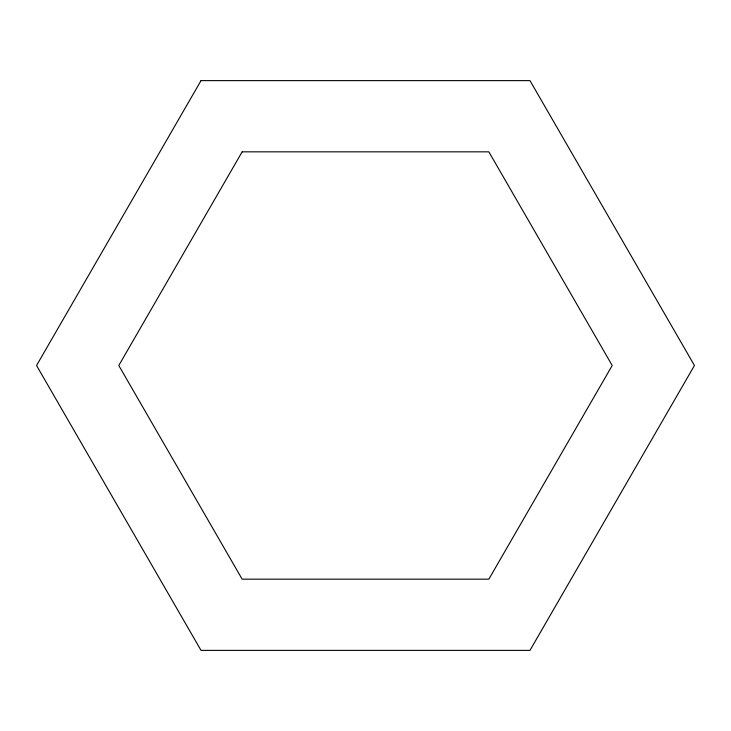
<?xml version="1.0" encoding="UTF-8"?>
<svg xmlns="http://www.w3.org/2000/svg" width="731" height="731" viewBox="0 0 731 731"><rect width="100%" height="100%" fill="white"/><g stroke="black" fill="none" stroke-linecap="round" stroke-linejoin="round"><path stroke-width="1.1" d="M201.025 80.62L36.55 365.5L201.025 650.38L529.975 650.38L694.45 365.5L529.975 80.62L201.025 80.62M242.144 151.838L118.787 365.5L242.144 579.162L488.856 579.162L612.212 365.5L488.856 151.838L242.144 151.838"/></g></svg>
